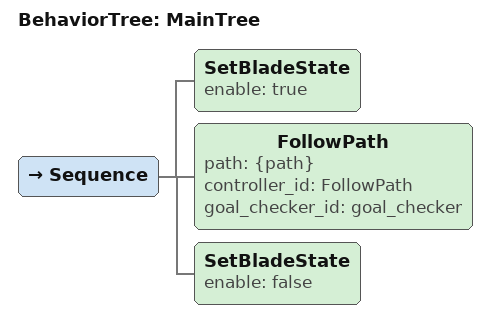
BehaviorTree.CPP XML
<root BTCPP_format="4" main_tree_to_execute="MainTree">
  <BehaviorTree ID="MainTree">
    <Sequence>
      <SetBladeState enable="true"/>
      <FollowPath path="{path}" controller_id="FollowPath" goal_checker_id="goal_checker"/>
      <SetBladeState enable="false"/>
    </Sequence>
  </BehaviorTree>
</root>
